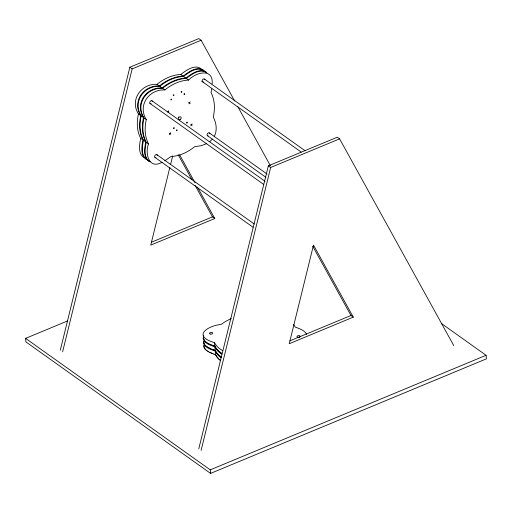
<?xml version="1.0" encoding="UTF-8"?>
<svg xmlns="http://www.w3.org/2000/svg" width="512" height="512" viewBox="0 0 512 512"><rect width="100%" height="100%" fill="white"/><g stroke="black" fill="none" stroke-linecap="round" stroke-linejoin="round"><path stroke-width="0.77" d="M203.488 341.254L204.013 343.763M203.667 342.048C203.77 347.744 211.053 349.402 215.322 351.168A41.619 21.562 -5.2 0 0 221.152 357.69M203.987 345.594L204.128 347.392M211.738 88.922L211.046 92.653A41.619 30.483 -54.5 0 1 213.267 117.03C216.307 122.899 217.523 130.317 214.266 136.358M201.958 69.517C195.565 63.302 186.253 70.33 180.762 74.49A41.619 30.483 -54.5 0 0 157.05 84.333C141.203 83.418 129.504 99.923 138.445 113.958A41.619 30.483 -54.5 0 0 140.666 138.336C139.501 144.614 137.683 154.17 144.538 157.85M203.507 70.323C196.64 65.728 188.544 72.077 183.066 76.134A41.619 30.483 -54.5 0 0 159.36 85.978C143.507 85.062 131.808 101.568 140.755 115.603A41.619 30.483 -54.5 0 0 142.976 139.981C141.594 146.573 140.019 157.229 148.109 160.09M202.829 69.882C195.872 66.963 188.851 72.544 183.526 76.461A41.619 30.483 -54.5 0 0 159.821 86.31C143.974 85.395 132.269 101.894 141.216 115.93A41.619 30.483 -54.5 0 0 143.437 140.307C142.342 146.362 140.749 154.355 145.901 159.027M206.278 72.294C199.411 67.699 191.315 74.054 185.837 78.106A41.619 30.483 -54.5 0 0 162.125 87.949C146.278 87.034 134.579 103.539 143.526 117.574A41.619 30.483 -54.5 0 0 145.747 141.952C144.627 148.109 142.95 156.57 148.666 160.998M205.6 71.853C198.637 68.934 191.622 74.522 186.298 78.432A41.619 30.483 -54.5 0 0 162.592 88.282C146.739 87.366 135.04 103.866 143.987 117.907A41.619 30.483 -54.5 0 0 146.208 142.278C145.126 148.173 143.699 155.514 148.032 160.461M212.141 83.949C213.67 67.622 195.706 72.224 188.608 80.077A41.619 30.483 -54.5 0 0 164.896 89.926C149.05 89.011 137.35 105.51 146.298 119.546A41.619 30.483 -54.5 0 0 148.512 143.923C144.762 153.466 148.909 169.882 162.01 162.259M60.301 350.182L129.856 67.238L198.816 38.598L201.12 40.243L234.669 100.998M62.611 351.821L132.166 68.883L201.12 40.243M169.85 167.443L150.758 245.114L214.79 218.522L197.408 187.04M170.618 164.333L172.717 155.795M198.784 448.794L268.339 165.85L337.299 137.21L339.61 138.854L453.741 345.555M201.094 450.438L270.65 167.494L339.61 138.854M203.443 337.216C202.554 343.219 210.675 345.165 214.931 346.912A41.619 21.562 -5.2 0 0 221.824 354.15M204.032 344.928L203.853 346.701L204.397 348.013M203.526 335.846L203.238 338.803L205.946 342.022M203.642 335.93L203.194 338.272L204.538 340.762M173.254 95.693L173.875 94.694M170.963 100.026L171.59 99.027M167.885 112.07L168.717 110.746M181.184 92.397L181.805 91.398M184.064 94.586L184.691 93.587M169.466 134.714L170.72 132.723M188.845 103.859L190.093 101.869M173.562 128.595L174.189 127.603M176.448 130.784L177.069 129.792M186.662 123.155L187.29 122.163M190.848 125.837L192.096 123.846M212.403 139.11L209.837 141.594M164.826 160.787L170.957 156.506A41.619 30.483 -54.5 0 0 194.669 146.656L201.101 145.722L206.547 143.699M151.392 242.246L212.48 216.877L214.79 218.522M441.216 323.354L486.08 355.302L486.4 358.842L210.566 473.402L25.92 341.914L25.6 338.368L67.635 320.915M289.882 340.858L350.97 315.488L353.274 317.133L289.242 343.725L313.491 245.088L353.274 317.133M25.6 338.368L210.246 469.856L486.08 355.302M147.648 159.757L146.112 159.136M222.554 350.579A41.619 21.562 -5.2 0 1 214.547 342.662C192.262 336.166 206.822 326.061 221.331 324.352A41.619 21.562 -5.2 0 1 231.27 318.643M213.12 345.568L214.867 346.202A41.619 21.562 -5.2 0 0 221.76 353.44M213.504 349.824L215.136 350.374A41.619 21.562 -5.2 0 0 221.274 357.114M221.389 357.197A41.619 21.562 -5.2 0 1 215.251 350.458L211.987 349.248M213.894 354.074L215.642 354.714A41.619 21.562 -5.2 0 0 220.602 360.582M211.597 344.992L213.235 345.651M214.01 354.157L210.97 352.915M210.195 344.403L211.712 345.075M212.102 349.331L209.306 348.058M212.486 353.587L209.69 352.314M208.915 343.802L210.31 344.486M210.701 348.742L208.147 347.443M148.883 161.114L149.619 161.466M150.08 161.792L148.205 160.672M207.763 343.187L209.03 343.885M208.538 351.699L209.805 352.39M181.12 91.686L181.869 92.109M184 93.875L184.755 94.298M188.717 102.438L190.221 103.283M173.19 94.982L173.939 95.405M170.899 99.315L171.654 99.738M167.341 111.315L168.845 112.16M190.714 124.416L192.224 125.261M186.598 122.445L187.354 122.874M173.498 127.891L174.253 128.314M176.384 130.08L177.133 130.502M169.338 133.293L170.848 134.144M206.733 342.566L207.878 343.27M207.123 346.822L208.262 347.526M207.507 351.078L208.653 351.782M206.848 342.65L205.062 341.312M206.221 346.195L207.238 346.906M206.605 350.451L207.622 351.155M204.275 78.95L305.05 150.714M201.709 81.21L301.184 152.045M180.762 74.49L183.066 76.134M183.526 76.461L185.837 78.106M186.298 78.432L188.608 80.077M157.05 84.333L159.36 85.978M159.821 86.31L162.125 87.949M162.592 88.282L164.896 89.926M129.856 67.238L132.166 68.883M268.339 165.85L270.65 167.494M209.178 132.838L267.046 174.042M207.264 135.558L265.779 177.229M151.872 100.717L264.998 181.274M149.952 103.437L263.731 184.461M138.445 113.958L140.755 115.603M141.216 115.93L143.526 117.574M143.987 117.907L146.298 119.546M140.666 138.336L142.976 139.981M143.437 140.307L145.747 141.952M146.208 142.278L148.512 143.923M156.774 154.598L254.298 224.045M154.854 157.325L253.03 227.232M205.453 345.562L206.336 346.278M205.837 349.818L206.72 350.528M205.818 71.962L206.912 72.826M203.046 69.99L204.723 71.494M204.806 344.934L205.568 345.645M205.952 349.901L204.678 348.557M203.68 70.528L204.262 71.162M204.288 344.307L204.922 345.018M205.312 349.267L204.282 347.93M203.898 343.68L204.403 344.384M237.754 106.579L270.528 165.939M312.73 246.24L350.97 315.488M179.642 154.867L195.091 182.848M178.106 154.624L192.013 179.802M195.104 185.402L212.48 216.877M306.682 334.387C304.55 330.074 299.334 328.653 295.168 327.066A41.619 21.562 -5.2 0 0 293.555 324.493M203.738 343.142L203.539 341.926M214.547 342.662L214.867 346.202M214.931 346.912L215.251 350.458M215.322 351.168L215.642 354.714M210.246 469.856L210.566 473.402M221.51 353.274A41.619 21.562 -5.2 0 1 214.752 346.125M220.486 360.506A41.619 21.562 -5.2 0 1 215.526 354.63M178.701 116.941A1.664 1.222 -54.5 0 1 178.406 117.44M203.539 81.926A1.664 1.222 -54.5 0 1 202.157 81.037A1.664 1.222 -54.5 0 1 203.277 79.104A1.664 1.222 -54.5 0 1 204.864 79.642M208.179 135.872A1.664 1.222 -54.5 0 1 207.066 134.605A1.664 1.222 -54.5 0 1 208.518 132.864A1.664 1.222 -54.5 0 1 209.824 133.907M151.13 103.693A1.664 1.222 -54.5 0 1 149.741 102.72A1.664 1.222 -54.5 0 1 151.04 100.794A1.664 1.222 -54.5 0 1 152.506 101.658M155.904 157.613A1.664 1.222 -54.5 0 1 154.643 156.557A1.664 1.222 -54.5 0 1 155.904 154.694A1.664 1.222 -54.5 0 1 157.389 155.418M299.258 337.222A1.664 0.864 -5.2 0 1 296.947 336.531A1.664 0.864 -5.2 0 1 299.424 335.667A1.664 0.864 -5.2 0 1 299.526 337.126M180.128 119.597A1.664 1.222 -54.5 0 0 180.768 116.954A1.664 1.222 -54.5 0 0 178.445 118.317A1.664 1.222 -54.5 0 0 180.128 119.597M210.298 334.061A1.664 0.864 -5.2 0 0 212.768 333.139A1.664 0.864 -5.2 0 0 210.266 332.57A1.664 0.864 -5.2 0 0 210.298 334.061"/></g></svg>
